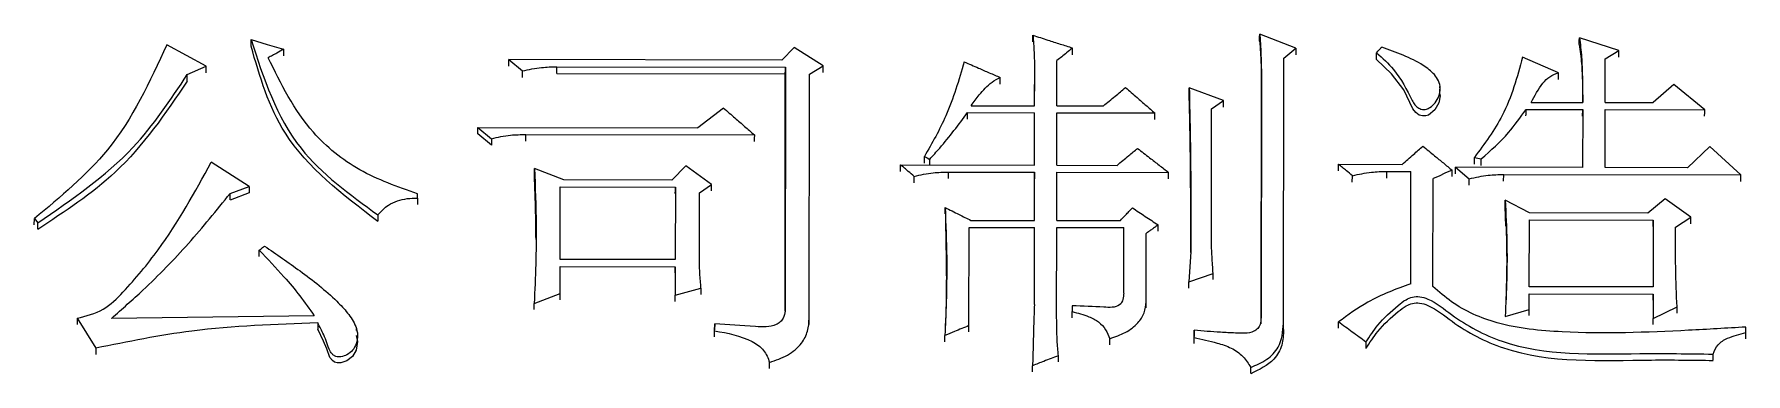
# Model space of a CAD drawing. Header units: millimetres. Extents: x 2301 to 4250, y 838 to 2217.
# Drawn here: x 2733.73 to 2744.5, y 1970.45 to 1972.58 of the extents above; entities that cross this region are included whole.
import ezdxf

# ---------------------------------------------------------------- set-up
doc = ezdxf.new("R2010")
doc.units = ezdxf.units.MM

msp = doc.modelspace()

# ---------------------------------------------------------------- linework, layer by layer
at = {"color": 7, "linetype": 'Continuous', "lineweight": 25}
for p, q in [((2735.092, 1972.51), (2735.092, 1972.552)), ((2741.669, 1972.496), (2741.442, 1972.585)), ((2743.702, 1972.483), (2743.454, 1972.563)), ((2734.81, 1972.384), (2734.562, 1972.518)), ((2736.714, 1972.425), (2736.801, 1972.354)), ((2738.434, 1972.422), (2736.714, 1972.425)), ((2736.714, 1972.383), (2736.714, 1972.425)), ((2738.51, 1972.501), (2738.434, 1972.422)), ((2738.694, 1972.386), (2738.51, 1972.501)), ((2740.165, 1972.134), (2740.165, 1972.419)), ((2741.591, 1970.765), (2741.593, 1972.434)), ((2741.593, 1972.434), (2741.669, 1972.496)), ((2742.177, 1972.426), (2742.177, 1972.468)), ((2743.323, 1972.342), (2743.096, 1972.44)), ((2743.615, 1972.155), (2743.616, 1972.43)), ((2743.616, 1972.43), (2743.702, 1972.483)), ((2734.691, 1972.331), (2734.81, 1972.384)), ((2734.691, 1972.289), (2734.691, 1972.331)), ((2736.8, 1972.312), (2736.801, 1972.354)), ((2737.017, 1972.38), (2738.456, 1972.377)), ((2737.017, 1972.338), (2737.017, 1972.38)), ((2737.017, 1972.338), (2738.455, 1972.335)), ((2738.456, 1972.377), (2738.454, 1970.842)), ((2738.454, 1970.842), (2738.455, 1972.335)), ((2738.605, 1970.797), (2738.607, 1972.333)), ((2738.607, 1972.333), (2738.694, 1972.386)), ((2739.808, 1972.271), (2739.808, 1972.313)), ((2741.452, 1972.31), (2741.45, 1970.801)), ((2741.452, 1972.268), (2741.452, 1972.31)), ((2743.323, 1972.3), (2743.323, 1972.342)), ((2740.024, 1972.134), (2740.024, 1972.268)), ((2740.024, 1972.268), (2740.024, 1972.226)), ((2741.214, 1972.168), (2740.998, 1972.248)), ((2741.45, 1970.8), (2741.452, 1972.268)), ((2742.576, 1972.247), (2742.576, 1972.255)), ((2742.576, 1972.213), (2742.576, 1972.238)), ((2744.048, 1972.269), (2743.918, 1972.154)), ((2744.243, 1972.109), (2744.048, 1972.269)), ((2738.066, 1972.12), (2737.904, 1971.996)), ((2739.624, 1972.135), (2740.024, 1972.134)), ((2740.165, 1972.134), (2740.457, 1972.134)), ((2741.137, 1971.285), (2741.138, 1972.115)), ((2741.138, 1972.115), (2741.214, 1972.168)), ((2743.118, 1972.111), (2743.475, 1972.11)), ((2743.15, 1972.155), (2743.475, 1972.155)), ((2743.475, 1972.11), (2743.474, 1971.745)), ((2743.474, 1972.069), (2743.475, 1972.11)), ((2743.615, 1972.155), (2743.918, 1972.154)), ((2743.615, 1972.11), (2744.243, 1972.109)), ((2743.615, 1971.745), (2743.615, 1972.11)), ((2736.519, 1971.998), (2736.606, 1971.927)), ((2736.519, 1971.998), (2737.904, 1971.996)), ((2736.519, 1971.957), (2736.519, 1971.998)), ((2739.602, 1972.091), (2740.024, 1972.09)), ((2739.602, 1972.05), (2739.602, 1972.091)), ((2740.024, 1971.76), (2740.024, 1972.09)), ((2740.164, 1971.76), (2740.165, 1972.09)), ((2740.165, 1972.09), (2740.781, 1972.089)), ((2736.605, 1971.886), (2736.519, 1971.957)), ((2736.822, 1971.953), (2738.261, 1971.951)), ((2736.822, 1971.912), (2736.822, 1971.953)), ((2735.08, 1971.627), (2734.842, 1971.779)), ((2739.331, 1971.774), (2739.331, 1971.815)), ((2739.364, 1971.762), (2739.364, 1971.797)), ((2742.793, 1971.809), (2742.836, 1971.8)), ((2742.793, 1971.767), (2742.793, 1971.809)), ((2744.275, 1971.877), (2744.134, 1971.744)), ((2744.469, 1971.699), (2744.275, 1971.877)), ((2737.06, 1971.668), (2736.876, 1971.739)), ((2737.741, 1971.666), (2737.06, 1971.668)), ((2737.828, 1971.756), (2737.741, 1971.666)), ((2737.99, 1971.639), (2737.828, 1971.756)), ((2739.18, 1971.762), (2740.024, 1971.76)), ((2739.18, 1971.721), (2739.18, 1971.762)), ((2739.266, 1971.65), (2739.266, 1971.69)), ((2739.482, 1971.676), (2739.483, 1971.717)), ((2739.483, 1971.717), (2740.024, 1971.716)), ((2740.023, 1971.412), (2740.024, 1971.716)), ((2740.024, 1971.716), (2740.023, 1971.675)), ((2740.164, 1971.76), (2740.543, 1971.759)), ((2740.164, 1971.716), (2740.867, 1971.714)), ((2740.164, 1971.412), (2740.164, 1971.716)), ((2741.938, 1971.766), (2742.338, 1971.765)), ((2741.938, 1971.725), (2741.938, 1971.766)), ((2742.024, 1971.654), (2742.025, 1971.694)), ((2742.241, 1971.721), (2742.393, 1971.72)), ((2742.241, 1971.679), (2742.241, 1971.721)), ((2742.392, 1971.014), (2742.393, 1971.72)), ((2742.392, 1971.68), (2742.393, 1971.72)), ((2742.532, 1970.996), (2742.533, 1971.676)), ((2742.674, 1971.747), (2742.76, 1971.675)), ((2743.474, 1971.745), (2742.674, 1971.747)), ((2742.674, 1971.706), (2742.674, 1971.747)), ((2742.76, 1971.635), (2742.76, 1971.675)), ((2742.976, 1971.66), (2742.977, 1971.702)), ((2742.977, 1971.702), (2744.469, 1971.699)), ((2744.134, 1971.744), (2743.615, 1971.745)), ((2734.961, 1971.582), (2735.08, 1971.627)), ((2735.08, 1971.586), (2734.961, 1971.541)), ((2734.961, 1971.542), (2734.961, 1971.582)), ((2736.14, 1971.553), (2736.14, 1971.58)), ((2737.037, 1971.167), (2737.038, 1971.623)), ((2737.038, 1971.623), (2737.763, 1971.622)), ((2737.763, 1971.622), (2737.762, 1971.166)), ((2737.914, 1971.586), (2737.99, 1971.639)), ((2737.914, 1971.21), (2737.914, 1971.586)), ((2736.14, 1971.553), (2736.14, 1971.513)), ((2743.139, 1971.46), (2742.987, 1971.541)), ((2742.991, 1971.376), (2742.987, 1971.5)), ((2743.885, 1971.459), (2743.139, 1971.46)), ((2743.993, 1971.548), (2743.885, 1971.459)), ((2744.155, 1971.432), (2743.993, 1971.548)), ((2733.727, 1971.384), (2733.728, 1971.424)), ((2733.728, 1971.424), (2733.749, 1971.397)), ((2739.611, 1970.75), (2739.612, 1971.368)), ((2739.612, 1971.368), (2740.023, 1971.368)), ((2739.623, 1971.413), (2740.023, 1971.412)), ((2740.023, 1970.884), (2740.023, 1971.368)), ((2740.023, 1971.328), (2740.023, 1971.368)), ((2740.163, 1970.821), (2740.164, 1971.367)), ((2740.164, 1971.412), (2740.564, 1971.411)), ((2740.164, 1971.367), (2740.586, 1971.367)), ((2740.585, 1970.955), (2740.586, 1971.367)), ((2743.138, 1970.995), (2743.139, 1971.416)), ((2743.139, 1971.416), (2743.917, 1971.414)), ((2743.917, 1971.414), (2743.917, 1970.994)), ((2744.058, 1971.369), (2744.155, 1971.432)), ((2740.726, 1970.901), (2740.726, 1971.331)), ((2735.144, 1971.185), (2735.144, 1971.225)), ((2737.762, 1971.166), (2737.037, 1971.167)), ((2741.007, 1971.214), (2740.996, 1971.026)), ((2737.037, 1971.123), (2737.762, 1971.121)), ((2737.037, 1970.952), (2737.037, 1971.123)), ((2737.762, 1971.121), (2737.762, 1970.942)), ((2740.996, 1971.026), (2741.148, 1971.079)), ((2740.996, 1970.986), (2740.996, 1971.026)), ((2736.875, 1970.89), (2737.037, 1970.952)), ((2737.762, 1970.942), (2737.924, 1970.987)), ((2737.762, 1970.903), (2737.762, 1970.942)), ((2737.924, 1970.987), (2737.924, 1970.947)), ((2743.917, 1970.994), (2743.138, 1970.995)), ((2743.138, 1970.95), (2743.917, 1970.949)), ((2743.138, 1970.852), (2743.138, 1970.95)), ((2743.917, 1970.949), (2743.917, 1970.796)), ((2735.49, 1970.812), (2734.214, 1970.796)), ((2736.875, 1970.851), (2736.875, 1970.89)), ((2740.261, 1970.875), (2740.26, 1970.836)), ((2740.26, 1970.8), (2740.261, 1970.839)), ((2740.261, 1970.875), (2740.261, 1970.839)), ((2740.726, 1970.862), (2740.726, 1970.901)), ((2741.45, 1970.761), (2741.45, 1970.801)), ((2742.987, 1970.807), (2743.138, 1970.852)), ((2743.917, 1970.796), (2744.068, 1970.868)), ((2733.997, 1970.797), (2734.116, 1970.608)), ((2733.997, 1970.797), (2733.997, 1970.758)), ((2735.512, 1970.767), (2735.512, 1970.728)), ((2735.756, 1970.719), (2735.756, 1970.729)), ((2738.01, 1970.717), (2738.011, 1970.762)), ((2738.011, 1970.762), (2738.01, 1970.723)), ((2738.01, 1970.679), (2738.01, 1970.717)), ((2738.605, 1970.757), (2738.605, 1970.797)), ((2741.028, 1970.676), (2741.028, 1970.721)), ((2741.028, 1970.721), (2741.028, 1970.682)), ((2741.591, 1970.725), (2741.591, 1970.765)), ((2741.937, 1970.734), (2741.937, 1970.773)), ((2743.917, 1970.757), (2743.917, 1970.796)), ((2744.501, 1970.706), (2744.501, 1970.741)), ((2744.501, 1970.667), (2744.501, 1970.706)), ((2734.116, 1970.608), (2734.116, 1970.569)), ((2739.46, 1970.649), (2739.46, 1970.688)), ((2740.498, 1970.629), (2740.498, 1970.668)), ((2741.028, 1970.637), (2741.028, 1970.676)), ((2740.011, 1970.46), (2740.011, 1970.498)), ((2741.385, 1970.448), (2741.385, 1970.487))]:
    msp.add_line(p, q, dxfattribs=at)
at = {"color": 7, "linetype": 'Continuous', "lineweight": 25, "flags": 128}
for points in [[(2735.092, 1972.552), (2735.194, 1972.521), (2735.297, 1972.49)], [(2740.013, 1972.536), (2740.014, 1972.56), (2740.014, 1972.579)], [(2741.441, 1972.542), (2741.441, 1972.566), (2741.442, 1972.585)], [(2743.453, 1972.521), (2743.453, 1972.545), (2743.454, 1972.563)], [(2735.297, 1972.49), (2735.297, 1972.466), (2735.297, 1972.448)], [(2740.262, 1972.456), (2740.262, 1972.48), (2740.262, 1972.498)], [(2741.669, 1972.496), (2741.668, 1972.472), (2741.668, 1972.454)], [(2742.574, 1972.213), (2742.577, 1972.197), (2742.569, 1972.152), (2742.543, 1972.109), (2742.503, 1972.076), (2742.486, 1972.07), (2742.466, 1972.07), (2742.446, 1972.076), (2742.423, 1972.093), (2742.406, 1972.116), (2742.348, 1972.235), (2742.271, 1972.335), (2742.177, 1972.426), (2742.177, 1972.426)], [(2743.702, 1972.441), (2743.702, 1972.464), (2743.702, 1972.483)], [(2734.81, 1972.342), (2734.81, 1972.365), (2734.81, 1972.384)], [(2738.455, 1972.335), (2738.456, 1972.359), (2738.456, 1972.377)], [(2738.693, 1972.344), (2738.694, 1972.367), (2738.694, 1972.386)], [(2740.997, 1972.206), (2740.998, 1972.23), (2740.998, 1972.248)], [(2741.214, 1972.126), (2741.214, 1972.149), (2741.214, 1972.168)], [(2743.117, 1972.07), (2743.118, 1972.082), (2743.118, 1972.094), (2743.118, 1972.111)], [(2744.242, 1972.068), (2744.243, 1972.091), (2744.243, 1972.109)], [(2740.024, 1972.049), (2740.024, 1972.072), (2740.024, 1972.09)], [(2740.781, 1972.047), (2740.781, 1972.07), (2740.781, 1972.089)], [(2736.606, 1971.927), (2736.605, 1971.906), (2736.605, 1971.886)], [(2738.261, 1971.951), (2738.26, 1971.928), (2738.26, 1971.91)], [(2739.331, 1971.815), (2739.348, 1971.806), (2739.364, 1971.797)], [(2742.836, 1971.759), (2742.836, 1971.777), (2742.836, 1971.788), (2742.836, 1971.8)], [(2736.876, 1971.698), (2736.876, 1971.721), (2736.876, 1971.739)], [(2740.867, 1971.674), (2740.867, 1971.696), (2740.867, 1971.714)], [(2742.652, 1971.729), (2742.607, 1971.709), (2742.57, 1971.692), (2742.533, 1971.676)], [(2742.652, 1971.688), (2742.652, 1971.711), (2742.652, 1971.729)], [(2744.469, 1971.658), (2744.469, 1971.681), (2744.469, 1971.699)], [(2735.08, 1971.627), (2735.08, 1971.604), (2735.08, 1971.586)], [(2737.762, 1971.581), (2737.763, 1971.604), (2737.763, 1971.622)], [(2737.99, 1971.599), (2737.99, 1971.621), (2737.99, 1971.639)], [(2739.461, 1971.454), (2739.461, 1971.476), (2739.461, 1971.494)], [(2742.987, 1971.5), (2742.987, 1971.523), (2742.987, 1971.541)], [(2733.749, 1971.357), (2733.749, 1971.371), (2733.749, 1971.384), (2733.749, 1971.397)], [(2735.891, 1971.447), (2735.891, 1971.435), (2735.891, 1971.424), (2735.891, 1971.407)], [(2740.585, 1971.327), (2740.586, 1971.349), (2740.586, 1971.367)], [(2740.802, 1971.344), (2740.802, 1971.366), (2740.802, 1971.384)], [(2743.917, 1971.374), (2743.917, 1971.396), (2743.917, 1971.414)], [(2744.155, 1971.391), (2744.155, 1971.414), (2744.155, 1971.432)], [(2735.144, 1971.225), (2735.153, 1971.231), (2735.165, 1971.241), (2735.177, 1971.251)], [(2737.762, 1971.082), (2737.762, 1971.103), (2737.762, 1971.121)], [(2741.148, 1971.04), (2741.148, 1971.061), (2741.148, 1971.079)], [(2737.037, 1970.913), (2737.037, 1970.935), (2737.037, 1970.952)], [(2743.917, 1970.91), (2743.917, 1970.931), (2743.917, 1970.949)], [(2743.138, 1970.813), (2743.138, 1970.834), (2743.138, 1970.852)], [(2744.068, 1970.829), (2744.068, 1970.85), (2744.068, 1970.868)], [(2735.753, 1970.688), (2735.762, 1970.65), (2735.753, 1970.595), (2735.731, 1970.556), (2735.696, 1970.528), (2735.657, 1970.515), (2735.635, 1970.515), (2735.618, 1970.52), (2735.604, 1970.53), (2735.589, 1970.55), (2735.569, 1970.603), (2735.549, 1970.653), (2735.512, 1970.727), (2735.512, 1970.727)], [(2739.611, 1970.712), (2739.611, 1970.733), (2739.611, 1970.75)], [(2742.11, 1970.647), (2742.11, 1970.637), (2742.11, 1970.627), (2742.11, 1970.608)], [(2738.356, 1970.481), (2738.356, 1970.491), (2738.356, 1970.503), (2738.356, 1970.519)], [(2740.174, 1970.522), (2740.174, 1970.543), (2740.174, 1970.561)], [(2744.295, 1970.533), (2744.295, 1970.543), (2744.295, 1970.554), (2744.295, 1970.571)]]:
    msp.add_lwpolyline(points, dxfattribs=at)
at = {"color": 7, "linetype": 'Continuous', "lineweight": 25}
for points, knots in [([(2735.092, 1972.552), (2735.171, 1972.308), (2735.316, 1971.864), (2735.713, 1971.576), (2735.891, 1971.447)], [0, 0, 0, 0, 0.5503818, 1, 1, 1, 1]), ([(2740.014, 1972.579), (2740.016, 1972.542), (2740.022, 1972.473), (2740.024, 1972.369), (2740.024, 1972.302), (2740.024, 1972.268)], [0, 0, 0, 0, 0.349478, 0.674651, 1, 1, 1, 1]), ([(2740.014, 1972.579), (2740.045, 1972.568), (2740.102, 1972.55), (2740.185, 1972.523), (2740.237, 1972.507), (2740.262, 1972.498)], [0, 0, 0, 0, 0.378869, 0.689434, 1, 1, 1, 1]), ([(2741.441, 1972.542), (2741.443, 1972.512), (2741.448, 1972.451), (2741.451, 1972.359), (2741.451, 1972.298), (2741.452, 1972.268)], [0, 0, 0, 0, 0.332348, 0.666098, 1, 1, 1, 1]), ([(2741.442, 1972.585), (2741.444, 1972.554), (2741.448, 1972.493), (2741.451, 1972.402), (2741.452, 1972.34), (2741.452, 1972.31)], [0, 0, 0, 0, 0.331886, 0.665867, 1, 1, 1, 1]), ([(2743.454, 1972.563), (2743.459, 1972.522), (2743.469, 1972.441), (2743.473, 1972.304), (2743.474, 1972.209), (2743.475, 1972.155)], [0, 0, 0, 0, 0.301938, 0.603838, 1, 1, 1, 1]), ([(2734.562, 1972.518), (2734.455, 1972.286), (2734.262, 1971.866), (2733.893, 1971.561), (2733.728, 1971.424)], [0, 0, 0, 0, 0.552865, 1, 1, 1, 1]), ([(2735.891, 1971.406), (2735.668, 1971.575), (2735.277, 1971.874), (2735.147, 1972.318), (2735.092, 1972.51)], [0, 0, 0, 0, 0.567768, 1, 1, 1, 1]), ([(2735.297, 1972.49), (2735.283, 1972.482), (2735.26, 1972.469), (2735.227, 1972.451), (2735.209, 1972.441), (2735.2, 1972.437)], [0, 0, 0, 0, 0.4397358, 0.7198737, 1, 1, 1, 1]), ([(2736.14, 1971.58), (2736.015, 1971.624), (2735.768, 1971.711), (2735.415, 1971.998), (2735.281, 1972.272), (2735.2, 1972.437)], [0, 0, 0, 0, 0.290045, 0.572386, 1, 1, 1, 1]), ([(2740.262, 1972.498), (2740.25, 1972.488), (2740.228, 1972.47), (2740.195, 1972.443), (2740.175, 1972.427), (2740.165, 1972.419)], [0, 0, 0, 0, 0.380769, 0.690385, 1, 1, 1, 1]), ([(2742.177, 1972.468), (2742.214, 1972.434), (2742.311, 1972.348), (2742.371, 1972.226), (2742.414, 1972.143), (2742.433, 1972.125), (2742.452, 1972.114), (2742.474, 1972.11), (2742.494, 1972.113), (2742.52, 1972.126), (2742.548, 1972.154), (2742.573, 1972.195), (2742.58, 1972.244), (2742.57, 1972.291), (2742.534, 1972.343), (2742.459, 1972.4), (2742.345, 1972.455), (2742.255, 1972.487), (2742.209, 1972.504)], [0, 0, 0, 0, 0.132576, 0.339199, 0.368942, 0.383767, 0.408892, 0.423885, 0.438973, 0.45932, 0.498147, 0.542368, 0.587069, 0.63299, 0.675109, 0.75468, 0.876187, 1, 1, 1, 1]), ([(2742.177, 1972.468), (2742.18, 1972.471), (2742.186, 1972.479), (2742.197, 1972.49), (2742.205, 1972.499), (2742.209, 1972.504)], [0, 0, 0, 0, 0.2528387, 0.6263951, 1, 1, 1, 1]), ([(2743.096, 1972.44), (2743.062, 1972.314), (2743, 1972.088), (2742.856, 1971.895), (2742.793, 1971.809)], [0, 0, 0, 0, 0.555082, 1, 1, 1, 1]), ([(2743.453, 1972.521), (2743.458, 1972.481), (2743.469, 1972.4), (2743.473, 1972.277), (2743.474, 1972.196), (2743.474, 1972.155)], [0, 0, 0, 0, 0.333438, 0.666838, 1, 1, 1, 1]), ([(2733.749, 1971.397), (2733.963, 1971.544), (2734.342, 1971.803), (2734.585, 1972.171), (2734.691, 1972.331)], [0, 0, 0, 0, 0.565351, 1, 1, 1, 1]), ([(2736.801, 1972.354), (2736.84, 1972.362), (2736.912, 1972.378), (2736.985, 1972.379), (2737.017, 1972.38)], [0, 0, 0, 0, 0.558835, 1, 1, 1, 1]), ([(2739.581, 1972.411), (2739.547, 1972.296), (2739.487, 1972.089), (2739.379, 1971.899), (2739.331, 1971.815)], [0, 0, 0, 0, 0.557381, 1, 1, 1, 1]), ([(2739.581, 1972.411), (2739.611, 1972.398), (2739.664, 1972.375), (2739.739, 1972.342), (2739.785, 1972.322), (2739.808, 1972.313)], [0, 0, 0, 0, 0.397712, 0.698856, 1, 1, 1, 1]), ([(2739.624, 1972.135), (2739.641, 1972.158), (2739.669, 1972.196), (2739.713, 1972.245), (2739.755, 1972.286), (2739.79, 1972.304), (2739.808, 1972.313)], [0, 0, 0, 0, 0.335639, 0.554348, 0.775254, 1, 1, 1, 1]), ([(2743.15, 1972.155), (2743.172, 1972.197), (2743.203, 1972.255), (2743.264, 1972.322), (2743.303, 1972.335), (2743.323, 1972.342)], [0, 0, 0, 0, 0.55151, 0.77279, 1, 1, 1, 1]), ([(2734.691, 1972.289), (2734.553, 1972.086), (2734.304, 1971.72), (2733.92, 1971.468), (2733.749, 1971.356)], [0, 0, 0, 0, 0.55369, 1, 1, 1, 1]), ([(2740.457, 1972.134), (2740.469, 1972.144), (2740.494, 1972.164), (2740.541, 1972.203), (2740.575, 1972.231), (2740.597, 1972.249)], [0, 0, 0, 0, 0.26361, 0.527219, 1, 1, 1, 1]), ([(2740.597, 1972.249), (2740.621, 1972.228), (2740.664, 1972.191), (2740.725, 1972.137), (2740.763, 1972.105), (2740.781, 1972.089)], [0, 0, 0, 0, 0.392599, 0.6963, 1, 1, 1, 1]), ([(2741.007, 1971.21), (2741.007, 1971.277), (2741.007, 1971.365), (2741.007, 1971.473), (2741.007, 1971.533), (2741.007, 1971.593), (2741.006, 1971.673), (2741.005, 1971.877), (2741.001, 1972.062), (2740.997, 1972.206)], [0, 0, 0, 0, 0.203596, 0.263608, 0.323621, 0.383633, 0.443646, 0.563671, 1, 1, 1, 1]), ([(2740.998, 1972.248), (2741.001, 1972.089), (2741.007, 1971.85), (2741.007, 1971.505), (2741.007, 1971.32), (2741.007, 1971.214)], [0, 0, 0, 0, 0.462622, 0.693931, 1, 1, 1, 1]), ([(2738.066, 1972.12), (2738.09, 1972.099), (2738.135, 1972.061), (2738.199, 1972.004), (2738.24, 1971.969), (2738.261, 1971.951)], [0, 0, 0, 0, 0.371336, 0.685668, 1, 1, 1, 1]), ([(2742.836, 1971.8), (2742.896, 1971.853), (2743.002, 1971.948), (2743.082, 1972.062), (2743.118, 1972.111)], [0, 0, 0, 0, 0.5632806, 1, 1, 1, 1]), ([(2739.364, 1971.797), (2739.385, 1971.821), (2739.438, 1971.88), (2739.518, 1971.977), (2739.574, 1972.053), (2739.602, 1972.091)], [0, 0, 0, 0, 0.249893, 0.624561, 1, 1, 1, 1]), ([(2736.606, 1971.927), (2736.645, 1971.936), (2736.716, 1971.952), (2736.79, 1971.953), (2736.822, 1971.953)], [0, 0, 0, 0, 0.5588391, 1, 1, 1, 1]), ([(2742.338, 1971.765), (2742.35, 1971.776), (2742.374, 1971.797), (2742.418, 1971.835), (2742.449, 1971.863), (2742.468, 1971.881)], [0, 0, 0, 0, 0.275028, 0.550056, 1, 1, 1, 1]), ([(2742.468, 1971.881), (2742.493, 1971.86), (2742.536, 1971.825), (2742.597, 1971.774), (2742.634, 1971.744), (2742.652, 1971.729)], [0, 0, 0, 0, 0.403163, 0.701581, 1, 1, 1, 1]), ([(2733.997, 1970.797), (2734.055, 1970.811), (2734.168, 1970.841), (2734.332, 1971.006), (2734.579, 1971.302), (2734.738, 1971.59), (2734.842, 1971.779)], [0, 0, 0, 0, 0.124706, 0.247159, 0.50724, 1, 1, 1, 1]), ([(2740.543, 1971.759), (2740.555, 1971.77), (2740.58, 1971.79), (2740.623, 1971.826), (2740.654, 1971.851), (2740.673, 1971.866)], [0, 0, 0, 0, 0.285577, 0.571154, 1, 1, 1, 1]), ([(2740.673, 1971.866), (2740.698, 1971.846), (2740.743, 1971.811), (2740.808, 1971.761), (2740.848, 1971.73), (2740.867, 1971.714)], [0, 0, 0, 0, 0.390379, 0.695189, 1, 1, 1, 1]), ([(2736.876, 1971.739), (2736.881, 1971.621), (2736.889, 1971.42), (2736.885, 1971.136), (2736.878, 1970.972), (2736.875, 1970.89)], [0, 0, 0, 0, 0.420758, 0.710282, 1, 1, 1, 1]), ([(2736.886, 1971.293), (2736.885, 1971.35), (2736.884, 1971.485), (2736.879, 1971.62), (2736.876, 1971.698)], [0, 0, 0, 0, 0.417043, 1, 1, 1, 1]), ([(2739.266, 1971.69), (2739.254, 1971.701), (2739.233, 1971.718), (2739.205, 1971.742), (2739.188, 1971.755), (2739.18, 1971.762)], [0, 0, 0, 0, 0.42836, 0.71418, 1, 1, 1, 1]), ([(2739.266, 1971.69), (2739.306, 1971.699), (2739.377, 1971.715), (2739.45, 1971.716), (2739.483, 1971.717)], [0, 0, 0, 0, 0.558835, 1, 1, 1, 1]), ([(2742.025, 1971.694), (2742.012, 1971.705), (2741.992, 1971.722), (2741.963, 1971.745), (2741.946, 1971.759), (2741.938, 1971.766)], [0, 0, 0, 0, 0.428361, 0.71418, 1, 1, 1, 1]), ([(2742.025, 1971.694), (2742.064, 1971.703), (2742.136, 1971.719), (2742.209, 1971.72), (2742.241, 1971.721)], [0, 0, 0, 0, 0.558835, 1, 1, 1, 1]), ([(2742.76, 1971.675), (2742.8, 1971.684), (2742.871, 1971.7), (2742.944, 1971.701), (2742.977, 1971.702)], [0, 0, 0, 0, 0.558835, 1, 1, 1, 1]), ([(2734.214, 1970.796), (2734.28, 1970.855), (2734.451, 1971.004), (2734.703, 1971.265), (2734.875, 1971.476), (2734.961, 1971.582)], [0, 0, 0, 0, 0.242722, 0.620116, 1, 1, 1, 1]), ([(2735.891, 1971.447), (2735.911, 1971.469), (2735.945, 1971.507), (2736.013, 1971.537), (2736.075, 1971.552), (2736.118, 1971.553), (2736.14, 1971.553)], [0, 0, 0, 0, 0.329138, 0.549704, 0.774066, 1, 1, 1, 1]), ([(2739.461, 1971.494), (2739.465, 1971.388), (2739.473, 1971.201), (2739.47, 1970.932), (2739.463, 1970.769), (2739.46, 1970.688)], [0, 0, 0, 0, 0.394437, 0.697091, 1, 1, 1, 1]), ([(2739.461, 1971.494), (2739.475, 1971.486), (2739.505, 1971.472), (2739.559, 1971.445), (2739.598, 1971.425), (2739.623, 1971.413)], [0, 0, 0, 0, 0.27079, 0.54158, 1, 1, 1, 1]), ([(2740.564, 1971.411), (2740.575, 1971.423), (2740.593, 1971.442), (2740.618, 1971.469), (2740.633, 1971.484), (2740.64, 1971.492)], [0, 0, 0, 0, 0.4303518, 0.7151759, 1, 1, 1, 1]), ([(2740.64, 1971.492), (2740.667, 1971.474), (2740.707, 1971.447), (2740.761, 1971.411), (2740.789, 1971.393), (2740.802, 1971.384)], [0, 0, 0, 0, 0.4999999, 0.75, 1, 1, 1, 1]), ([(2742.987, 1971.541), (2742.991, 1971.454), (2742.999, 1971.288), (2742.998, 1971.043), (2742.99, 1970.886), (2742.987, 1970.807)], [0, 0, 0, 0, 0.357248, 0.678403, 1, 1, 1, 1]), ([(2739.463, 1971.404), (2739.463, 1971.404), (2739.463, 1971.404), (2739.463, 1971.401), (2739.465, 1971.316), (2739.47, 1971.117), (2739.468, 1970.929), (2739.466, 1970.836), (2739.464, 1970.792), (2739.463, 1970.759), (2739.462, 1970.737), (2739.461, 1970.722)], [0, 0, 0, 0, 0.004343, 0.010211, 0.02284, 0.478447, 0.728254, 0.844397, 0.892036, 0.932279, 1, 1, 1, 1]), ([(2740.802, 1971.384), (2740.796, 1971.38), (2740.783, 1971.371), (2740.764, 1971.357), (2740.745, 1971.344), (2740.733, 1971.335), (2740.726, 1971.331)], [0, 0, 0, 0, 0.25, 0.5, 0.75, 1, 1, 1, 1]), ([(2742.992, 1971.379), (2742.994, 1971.311), (2742.997, 1971.199), (2742.995, 1971.055), (2742.992, 1970.95), (2742.991, 1970.915), (2742.991, 1970.894)], [0, 0, 0, 0, 0.425746, 0.708675, 0.830101, 1, 1, 1, 1]), ([(2744.068, 1970.868), (2744.065, 1970.948), (2744.06, 1971.072), (2744.058, 1971.239), (2744.058, 1971.326), (2744.058, 1971.369)], [0, 0, 0, 0, 0.482176, 0.741075, 1, 1, 1, 1]), ([(2735.177, 1971.251), (2735.252, 1971.2), (2735.41, 1971.091), (2735.588, 1970.952), (2735.702, 1970.831), (2735.75, 1970.759), (2735.766, 1970.69), (2735.757, 1970.638), (2735.734, 1970.594), (2735.699, 1970.566), (2735.664, 1970.554), (2735.636, 1970.553), (2735.618, 1970.558), (2735.601, 1970.571), (2735.583, 1970.599), (2735.571, 1970.642), (2735.546, 1970.702), (2735.525, 1970.742), (2735.512, 1970.767)], [0, 0, 0, 0, 0.208327, 0.438579, 0.516155, 0.594141, 0.638967, 0.683977, 0.718613, 0.753484, 0.783868, 0.800043, 0.813274, 0.826566, 0.846387, 0.891603, 0.934124, 1, 1, 1, 1]), ([(2741.148, 1971.079), (2741.147, 1971.097), (2741.144, 1971.132), (2741.14, 1971.201), (2741.138, 1971.252), (2741.137, 1971.285)], [0, 0, 0, 0, 0.2577224, 0.5154519, 1, 1, 1, 1]), ([(2735.144, 1971.225), (2735.197, 1971.169), (2735.285, 1971.076), (2735.401, 1970.939), (2735.46, 1970.854), (2735.49, 1970.812)], [0, 0, 0, 0, 0.420999, 0.709933, 1, 1, 1, 1]), ([(2737.924, 1970.987), (2737.922, 1971.017), (2737.917, 1971.07), (2737.915, 1971.145), (2737.914, 1971.189), (2737.914, 1971.21)], [0, 0, 0, 0, 0.411846, 0.705868, 1, 1, 1, 1]), ([(2740.585, 1970.955), (2740.585, 1970.942), (2740.583, 1970.915), (2740.562, 1970.874), (2740.511, 1970.863), (2740.412, 1970.87), (2740.327, 1970.873), (2740.261, 1970.875)], [0, 0, 0, 0, 0.111188, 0.223572, 0.352358, 0.48582, 1, 1, 1, 1]), ([(2742.392, 1971.014), (2742.299, 1970.98), (2742.135, 1970.919), (2741.997, 1970.817), (2741.937, 1970.773)], [0, 0, 0, 0, 0.564353, 1, 1, 1, 1]), ([(2742.11, 1970.647), (2742.134, 1970.683), (2742.19, 1970.768), (2742.281, 1970.853), (2742.356, 1970.912), (2742.402, 1970.933), (2742.452, 1970.935), (2742.542, 1970.905), (2742.692, 1970.778), (2743.11, 1970.553), (2743.701, 1970.579), (2744.142, 1970.573), (2744.295, 1970.571)], [0, 0, 0, 0, 0.056836, 0.13451, 0.160696, 0.17921, 0.197944, 0.220552, 0.296632, 0.448409, 0.809055, 1, 1, 1, 1]), ([(2744.501, 1970.741), (2744.381, 1970.734), (2743.996, 1970.711), (2743.473, 1970.693), (2742.961, 1970.741), (2742.685, 1970.862), (2742.57, 1970.963), (2742.532, 1970.996)], [0, 0, 0, 0, 0.176102, 0.564603, 0.766922, 0.923793, 1, 1, 1, 1]), ([(2738.454, 1970.842), (2738.451, 1970.827), (2738.447, 1970.802), (2738.424, 1970.772), (2738.37, 1970.738), (2738.221, 1970.747), (2738.094, 1970.756), (2738.011, 1970.762)], [0, 0, 0, 0, 0.101198, 0.163077, 0.226913, 0.489011, 1, 1, 1, 1]), ([(2740.023, 1970.884), (2740.021, 1970.831), (2740.018, 1970.74), (2740.015, 1970.611), (2740.013, 1970.536), (2740.011, 1970.498)], [0, 0, 0, 0, 0.414999, 0.707499, 1, 1, 1, 1]), ([(2740.174, 1970.561), (2740.171, 1970.593), (2740.166, 1970.652), (2740.164, 1970.739), (2740.163, 1970.794), (2740.163, 1970.821)], [0, 0, 0, 0, 0.367164, 0.6835, 1, 1, 1, 1]), ([(2740.261, 1970.839), (2740.296, 1970.829), (2740.355, 1970.814), (2740.43, 1970.777), (2740.473, 1970.726), (2740.49, 1970.687), (2740.498, 1970.668)], [0, 0, 0, 0, 0.350808, 0.573679, 0.788817, 1, 1, 1, 1]), ([(2740.498, 1970.668), (2740.532, 1970.68), (2740.597, 1970.703), (2740.673, 1970.759), (2740.719, 1970.829), (2740.724, 1970.877), (2740.726, 1970.901)], [0, 0, 0, 0, 0.290906, 0.5739, 0.788992, 1, 1, 1, 1]), ([(2741.45, 1970.801), (2741.449, 1970.786), (2741.448, 1970.761), (2741.43, 1970.731), (2741.398, 1970.707), (2741.347, 1970.701), (2741.277, 1970.704), (2741.17, 1970.709), (2741.084, 1970.716), (2741.028, 1970.721)], [0, 0, 0, 0, 0.101022, 0.16229, 0.225577, 0.345591, 0.4673, 0.658589, 1, 1, 1, 1]), ([(2742.11, 1970.607), (2742.134, 1970.643), (2742.19, 1970.729), (2742.281, 1970.814), (2742.356, 1970.873), (2742.403, 1970.893), (2742.452, 1970.895), (2742.543, 1970.864), (2742.695, 1970.735), (2743.137, 1970.504), (2743.728, 1970.539), (2744.166, 1970.533), (2744.295, 1970.531)], [0, 0, 0, 0, 0.056759, 0.134911, 0.161237, 0.179521, 0.198009, 0.22074, 0.297957, 0.452198, 0.839526, 1, 1, 1, 1]), ([(2735.512, 1970.767), (2735.247, 1970.758), (2734.776, 1970.743), (2734.317, 1970.649), (2734.116, 1970.608)], [0, 0, 0, 0, 0.563476, 1, 1, 1, 1]), ([(2738.01, 1970.717), (2738.092, 1970.703), (2738.205, 1970.682), (2738.325, 1970.6), (2738.346, 1970.546), (2738.356, 1970.519)], [0, 0, 0, 0, 0.573069, 0.791053, 1, 1, 1, 1]), ([(2738.356, 1970.519), (2738.395, 1970.532), (2738.471, 1970.558), (2738.557, 1970.629), (2738.6, 1970.714), (2738.604, 1970.77), (2738.605, 1970.797)], [0, 0, 0, 0, 0.291641, 0.573732, 0.788274, 1, 1, 1, 1]), ([(2739.611, 1970.75), (2739.596, 1970.744), (2739.566, 1970.732), (2739.515, 1970.711), (2739.48, 1970.696), (2739.46, 1970.688)], [0, 0, 0, 0, 0.30079, 0.601581, 1, 1, 1, 1]), ([(2741.385, 1970.487), (2741.42, 1970.502), (2741.488, 1970.531), (2741.58, 1970.625), (2741.587, 1970.712), (2741.591, 1970.765)], [0, 0, 0, 0, 0.292444, 0.574659, 1, 1, 1, 1]), ([(2741.591, 1970.725), (2741.59, 1970.692), (2741.588, 1970.626), (2741.525, 1970.514), (2741.439, 1970.473), (2741.385, 1970.447)], [0, 0, 0, 0, 0.271788, 0.547924, 1, 1, 1, 1]), ([(2742.11, 1970.647), (2742.081, 1970.668), (2742.024, 1970.71), (2741.966, 1970.752), (2741.937, 1970.773)], [0, 0, 0, 0, 0.500034, 1, 1, 1, 1]), ([(2744.295, 1970.571), (2744.304, 1970.592), (2744.321, 1970.635), (2744.399, 1970.681), (2744.462, 1970.696), (2744.501, 1970.706)], [0, 0, 0, 0, 0.267154, 0.547116, 1, 1, 1, 1]), ([(2741.028, 1970.676), (2741.077, 1970.665), (2741.156, 1970.647), (2741.263, 1970.613), (2741.34, 1970.56), (2741.37, 1970.511), (2741.385, 1970.487)], [0, 0, 0, 0, 0.348257, 0.572012, 0.789055, 1, 1, 1, 1]), ([(2740.174, 1970.561), (2740.158, 1970.555), (2740.128, 1970.543), (2740.074, 1970.522), (2740.035, 1970.507), (2740.011, 1970.498)], [0, 0, 0, 0, 0.283865, 0.567729, 1, 1, 1, 1])]:
    msp.add_open_spline(points, degree=3, knots=knots, dxfattribs=at)

doc.saveas('drawing.dxf')
